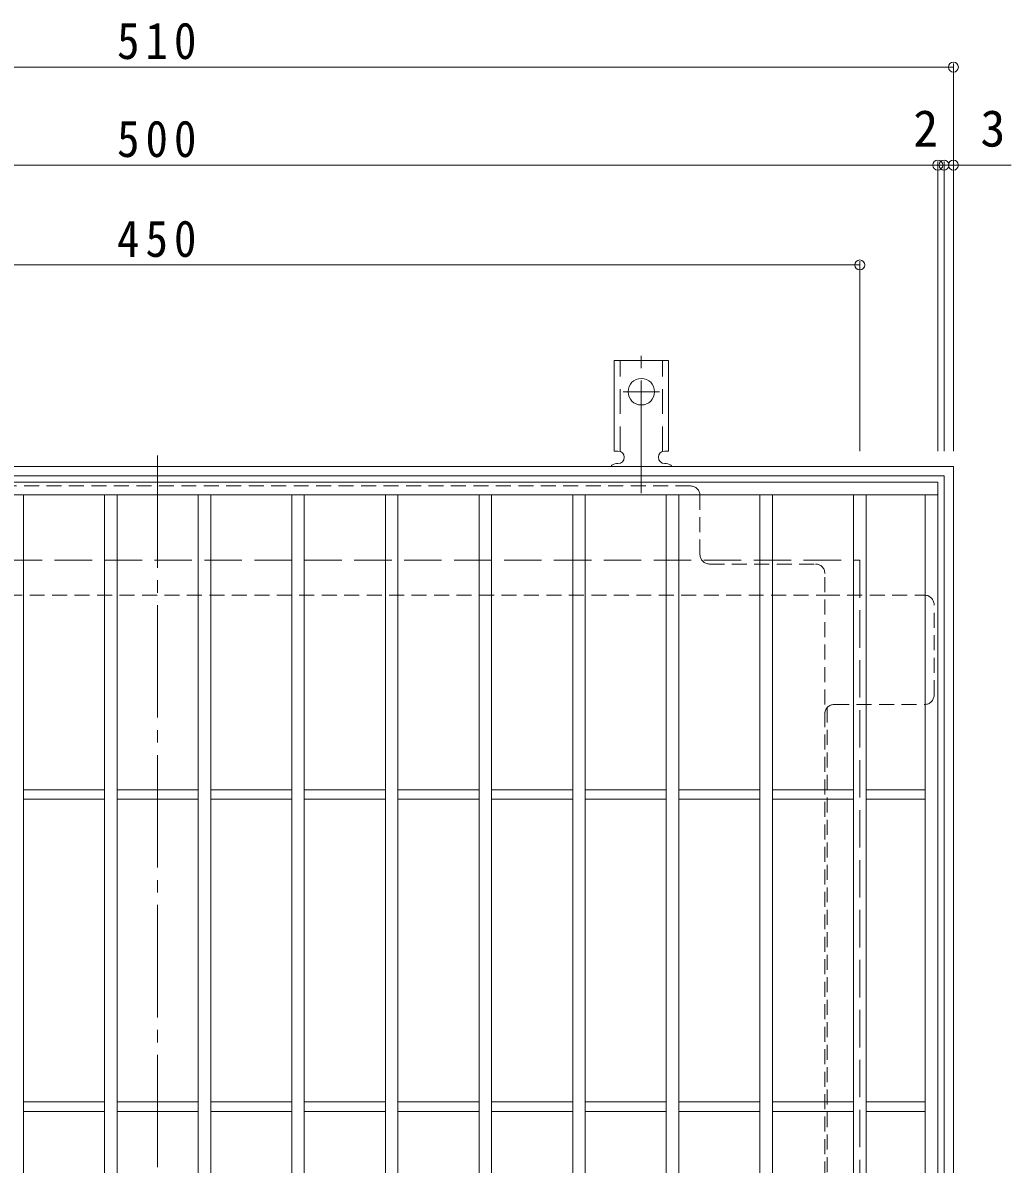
# Model space of a CAD drawing. Units: millimetres at full size, sheet at 1:4. Extents: x -887 to 1051, y -780 to 740.
# Drawn here: x -537.9 to -221.2, y 374.7 to 740.3 of the extents above; entities that cross this region are included whole.
import ezdxf
from ezdxf.enums import TextEntityAlignment as Align

# ---------------------------------------------------------------- set-up
doc = ezdxf.new("R2010")
doc.units = ezdxf.units.MM
doc.header["$LTSCALE"] = 4
doc.header["$PDMODE"] = 32
doc.header["$PDSIZE"] = 3.2
for name, pattern in [('CHAIN2', [12, 9, -1, 1, -1]), ('DASHED1', [1.8, 1.2, -0.6]), ('DASHED2', [3, 2, -1]), ('DASHED3', [4, 3, -1])]:
    doc.linetypes.add(name, pattern=pattern)
for name, color, linetype, lineweight in [('A-1_躯体', 3, 'Continuous', 9), ('A-2_仕上', 3, 'Continuous', 9), ('A-4_その他', 7, 'Continuous', 9), ('A-7_ハッチ', 2, 'Continuous', 9), ('A-A_ﾊｯﾁ-ﾜｸ', 3, 'Continuous', 9)]:
    doc.layers.add(name, color=color, linetype=linetype, lineweight=lineweight)
doc.styles.add('ＭＳ ゴシック', font='')
doc.styles.get('ＭＳ ゴシック').set_extended_font_data('MS Gothic')

msp = doc.modelspace()

# ---------------------------------------------------------------- linework, layer by layer
at = {"layer": 'A-1_躯体', "color": 2}
for p, q in [((-239.713, 598.162), (-239.713, 88.162)), ((-242.713, 595.162), (-242.713, 91.162))]:
    msp.add_line(p, q, dxfattribs=at)
at = {"layer": 'A-1_躯体', "color": 2, "linetype": 'DASHED3'}
msp.add_line((-269.713, 568.162), (-269.713, 118.162), dxfattribs=at)
at = {"layer": 'A-1_躯体', "color": 2}
for points in [[(-749.713, 88.162), (-749.713, 598.162), (-239.713, 598.162)], [(-746.713, 91.162), (-746.713, 595.162), (-242.713, 595.162)]]:
    msp.add_lwpolyline(points, dxfattribs=at)
at = {"layer": 'A-1_躯体', "color": 2, "linetype": 'DASHED3'}
msp.add_lwpolyline([(-719.713, 118.162), (-719.713, 568.162), (-269.713, 568.162)], dxfattribs=at)
at = {"layer": 'A-2_仕上'}
for p, q in [((-744.713, 593.162), (-244.712, 593.162)), ((-244.712, 593.162), (-244.712, 93.162)), ((-744.713, 589.162), (-244.712, 589.162)), ((-537.713, 97.162), (-537.713, 589.162)), ((-511.713, 97.162), (-511.713, 589.162)), ((-507.713, 97.162), (-507.713, 589.162)), ((-481.713, 97.162), (-481.713, 589.162)), ((-477.713, 97.162), (-477.713, 589.162)), ((-451.713, 97.162), (-451.713, 589.162)), ((-447.713, 97.162), (-447.713, 589.162)), ((-421.712, 97.162), (-421.712, 589.162)), ((-417.713, 97.162), (-417.713, 589.162)), ((-391.712, 123.163), (-391.712, 589.162)), ((-387.712, 127.163), (-387.712, 589.162)), ((-361.712, 153.163), (-361.712, 589.162)), ((-357.712, 157.163), (-357.712, 589.162)), ((-331.712, 183.163), (-331.712, 589.162)), ((-327.712, 187.163), (-327.712, 589.162)), ((-301.712, 213.163), (-301.712, 589.162)), ((-297.712, 217.163), (-297.712, 589.162)), ((-271.712, 243.163), (-271.712, 589.162)), ((-267.712, 247.163), (-267.712, 589.162)), ((-248.713, 589.162), (-248.713, 266.162)), ((-537.713, 494.662), (-511.713, 494.662)), ((-507.713, 494.662), (-481.713, 494.662)), ((-477.713, 494.662), (-451.713, 494.662)), ((-447.713, 494.662), (-421.712, 494.662)), ((-417.713, 494.662), (-391.712, 494.662)), ((-387.712, 494.662), (-361.712, 494.662)), ((-357.712, 494.662), (-331.712, 494.662)), ((-327.712, 494.662), (-301.712, 494.662)), ((-297.712, 494.662), (-271.712, 494.662)), ((-248.713, 494.662), (-267.712, 494.662)), ((-537.713, 491.662), (-511.713, 491.662)), ((-507.713, 491.662), (-481.713, 491.662)), ((-477.713, 491.662), (-451.713, 491.662)), ((-447.713, 491.662), (-421.712, 491.662)), ((-417.713, 491.662), (-391.712, 491.662)), ((-387.712, 491.662), (-361.712, 491.662)), ((-357.712, 491.662), (-331.712, 491.662)), ((-327.712, 491.662), (-301.712, 491.662)), ((-297.712, 491.662), (-271.712, 491.662)), ((-248.713, 491.662), (-267.712, 491.662)), ((-537.713, 394.662), (-511.713, 394.662)), ((-537.713, 391.662), (-511.713, 391.662)), ((-507.713, 394.662), (-481.713, 394.662)), ((-507.713, 391.662), (-481.713, 391.662)), ((-477.713, 394.662), (-451.713, 394.662)), ((-477.713, 391.662), (-451.713, 391.662)), ((-447.713, 394.662), (-421.712, 394.662)), ((-447.713, 391.662), (-421.712, 391.662)), ((-417.713, 394.662), (-391.712, 394.662)), ((-417.713, 391.662), (-391.712, 391.662)), ((-387.712, 394.662), (-361.712, 394.662)), ((-387.712, 391.662), (-361.712, 391.662)), ((-357.712, 394.662), (-331.712, 394.662)), ((-357.712, 391.662), (-331.712, 391.662)), ((-327.712, 394.662), (-301.712, 394.662)), ((-327.712, 391.662), (-301.712, 391.662)), ((-297.712, 394.662), (-271.712, 394.662)), ((-297.712, 391.662), (-271.712, 391.662)), ((-248.713, 394.662), (-267.712, 394.662)), ((-248.713, 391.662), (-267.712, 391.662))]:
    msp.add_line(p, q, dxfattribs=at)
at = {"layer": 'A-4_その他'}
for p, q in [((-749.713, 726.125), (-239.713, 726.125)), ((-239.713, 727.325), (-239.713, 603.162)), ((-744.713, 694.737), (-244.713, 694.737)), ((-244.713, 695.937), (-244.713, 603.162)), ((-244.713, 694.737), (-242.713, 694.737)), ((-242.713, 695.937), (-242.713, 603.162)), ((-242.713, 694.737), (-221.196, 694.737)), ((-719.713, 662.741), (-269.713, 662.741)), ((-269.713, 663.941), (-269.713, 603.162))]:
    msp.add_line(p, q, dxfattribs=at)
for p in [(-239.713, 726.125), (-244.713, 694.737), (-242.713, 694.737), (-239.713, 694.737), (-269.713, 662.741)]:
    msp.add_point(p, dxfattribs=at)
at = {"layer": 'A-7_ハッチ', "linetype": 'CHAIN2'}
msp.add_line((-494.713, 601.759), (-494.713, 84.565), dxfattribs=at)
at = {"layer": 'A-7_ハッチ', "linetype": 'DASHED1'}
for p, q in [((-323.914, 591.966), (-665.512, 591.966)), ((-320.914, 569.966), (-320.914, 588.966)), ((-317.914, 566.966), (-283.913, 566.966)), ((-280.913, 233.962), (-280.913, 563.966)), ((-708.513, 556.966), (-280.913, 556.966)), ((-280.913, 556.966), (-248.909, 556.966)), ((-245.909, 524.965), (-245.909, 553.966)), ((-280.113, 521.009), (-280.113, 361.623)), ((-277.913, 521.965), (-248.909, 521.965))]:
    msp.add_line(p, q, dxfattribs=at)
for centre, start, end in [((-323.914, 588.966), 0, 90), ((-317.914, 569.966), 180, 270), ((-283.913, 563.966), 0, 90), ((-248.909, 553.966), 0, 90), ((-248.909, 524.965), 270, 0), ((-277.913, 518.965), 90, 180)]:
    msp.add_arc(centre, 3, start, end, dxfattribs=at)
at = {"layer": 'A-A_ﾊｯﾁ-ﾜｸ', "color": 7, "linetype": 'CHAIN2'}
for p, q in [((-339.713, 589.694), (-339.713, 637.095)), ((-345.489, 622.162), (-333.937, 622.162))]:
    msp.add_line(p, q, dxfattribs=at)
at = {"layer": 'A-A_ﾊｯﾁ-ﾜｸ'}
for p, q in [((-348.463, 603.162), (-348.463, 632.162)), ((-330.963, 632.162), (-348.463, 632.162)), ((-330.963, 603.162), (-330.963, 632.162)), ((-348.463, 603.162), (-347.213, 603.162)), ((-330.963, 603.162), (-332.213, 603.162)), ((-347.713, 599.162), (-347.213, 599.162)), ((-332.218, 599.162), (-331.704, 599.162))]:
    msp.add_line(p, q, dxfattribs=at)
at = {"layer": 'A-A_ﾊｯﾁ-ﾜｸ', "linetype": 'DASHED2'}
for p, q in [((-346.463, 603.016), (-346.463, 632.162)), ((-332.963, 603.016), (-332.963, 632.162))]:
    msp.add_line(p, q, dxfattribs=at)
at = {"layer": 'A-A_ﾊｯﾁ-ﾜｸ'}
msp.add_circle((-339.713, 622.162), 4.25, dxfattribs=at)
for centre, start, end in [((-347.213, 601.162), 270, 90), ((-332.213, 601.162), 90, 269.86671), ((-347.713, 597.162), 90.27597, 150.00049), ((-331.713, 597.162), 29.99928, 89.75838)]:
    msp.add_arc(centre, 2, start, end, dxfattribs=at)

# ---------------------------------------------------------------- texts
at = {"layer": 'A-4_その他', "color": 2, "style": 'ＭＳ ゴシック'}
for s, p in [('2', (-252.576, 697.137)), ('3', (-231.057, 697.137))]:
    msp.add_text(s, height=11.73, dxfattribs=at).set_placement(p, align=Align.BOTTOM_LEFT)
at = {"layer": 'A-4_その他', "color": 2, "char_height": 11.73, "attachment_point": 7, "style": 'ＭＳ ゴシック'}
for s, insert in [('\\T1.27;\\W0.9;510', (-507.713, 728.525)), ('\\T1.27;\\W0.9;500', (-507.713, 697.137)), ('\\T1.27;\\W0.9;450', (-507.713, 665.141))]:
    msp.add_mtext(s, dxfattribs=dict(at, insert=insert))

doc.saveas('drawing.dxf')
